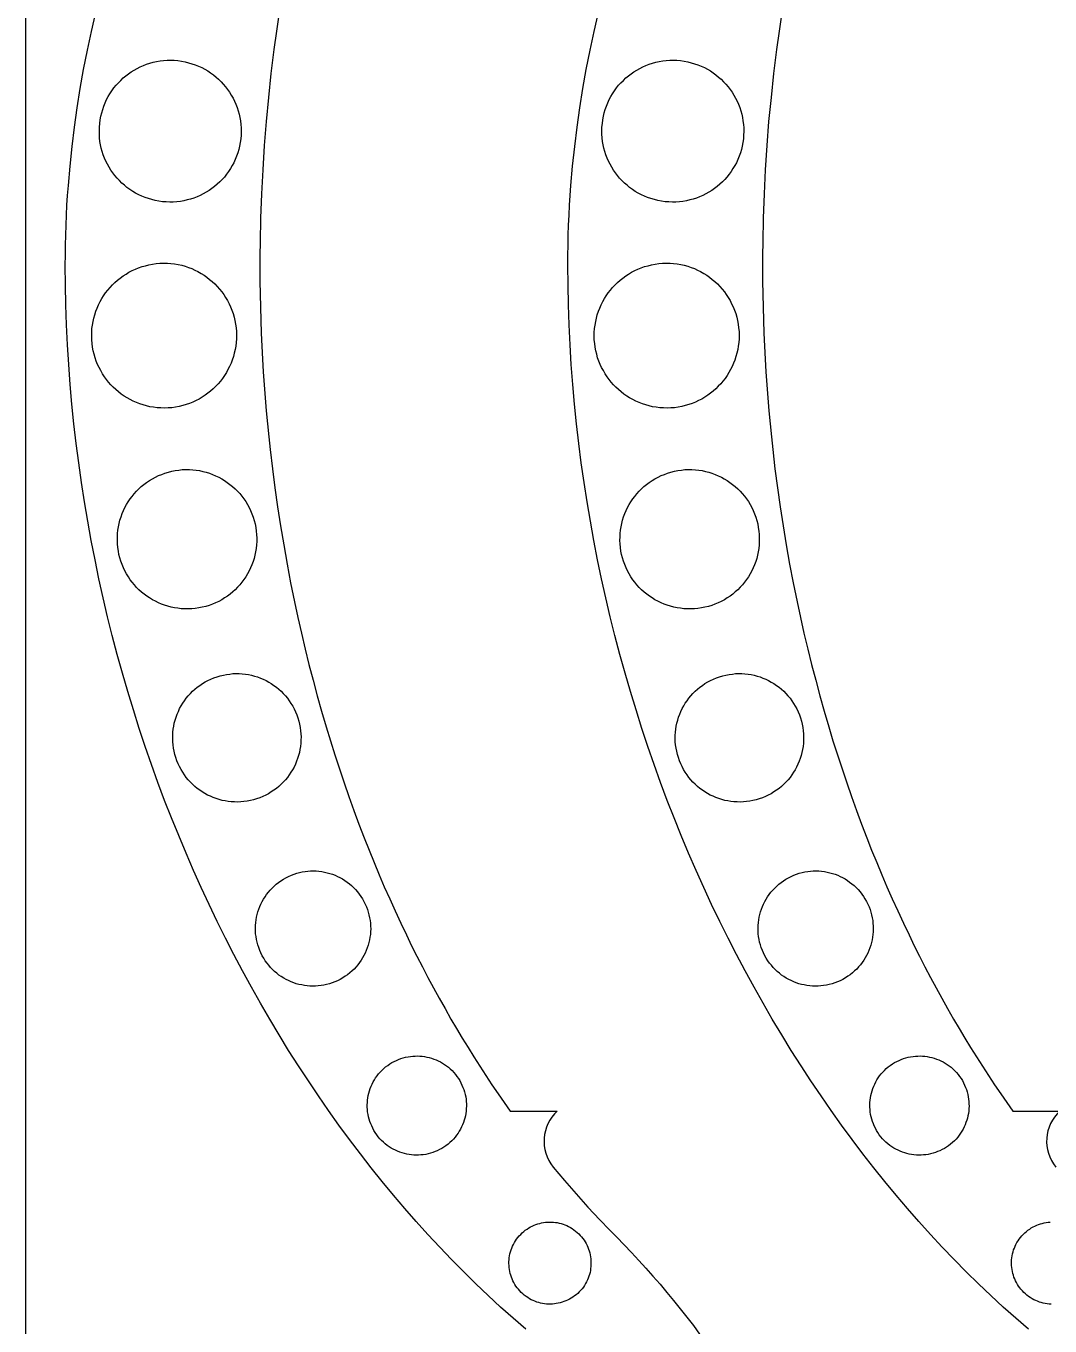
# Model space of a CAD drawing. Extents: x 0 to 31.7, y -7.6 to 52.1.
# Drawn here: x 0 to 8.29, y 24.24 to 34.77 of the extents above; entities that cross this region are included whole.
import ezdxf

# ---------------------------------------------------------------- set-up
doc = ezdxf.new("R2010")
doc.units = 0
doc.layers.add('Default_Layer', color=18, linetype='CONTINUOUS')

msp = doc.modelspace()

# ---------------------------------------------------------------- linework, layer by layer
at = {"layer": 'Default_Layer'}
for points in [[(0, 0), (0, 48), (24, 48), (24, 0), (0, 0)], [(1.231, 34.489), (1.26, 34.485), (1.289, 34.479), (1.317, 34.472), (1.344, 34.464), (1.371, 34.455), (1.398, 34.444), (1.423, 34.432), (1.448, 34.419), (1.472, 34.405), (1.495, 34.39), (1.518, 34.373), (1.539, 34.356), (1.56, 34.338), (1.58, 34.318), (1.598, 34.298), (1.616, 34.277), (1.633, 34.255), (1.648, 34.232), (1.663, 34.209), (1.677, 34.185), (1.689, 34.16), (1.7, 34.135), (1.71, 34.109), (1.719, 34.082), (1.726, 34.055), (1.732, 34.028), (1.737, 34), (1.74, 33.971), (1.742, 33.943), (1.743, 33.914), (1.742, 33.884), (1.739, 33.855), (1.735, 33.826), (1.73, 33.797), (1.723, 33.769), (1.715, 33.741), (1.705, 33.714), (1.695, 33.688), (1.683, 33.662), (1.67, 33.638), (1.656, 33.614), (1.64, 33.59), (1.624, 33.568), (1.607, 33.546), (1.588, 33.526), (1.569, 33.506), (1.549, 33.487), (1.528, 33.469), (1.506, 33.453), (1.483, 33.437), (1.46, 33.422), (1.435, 33.409), (1.411, 33.397), (1.385, 33.386), (1.359, 33.376), (1.333, 33.367), (1.306, 33.36), (1.278, 33.353), (1.25, 33.349), (1.222, 33.345), (1.193, 33.343), (1.164, 33.343), (1.135, 33.344), (1.106, 33.346), (1.076, 33.35), (1.047, 33.356), (1.019, 33.363), (0.992, 33.371), (0.965, 33.38), (0.939, 33.391), (0.913, 33.403), (0.888, 33.416), (0.864, 33.43), (0.841, 33.445), (0.818, 33.461), (0.797, 33.479), (0.776, 33.497), (0.757, 33.517), (0.738, 33.537), (0.72, 33.558), (0.703, 33.58), (0.688, 33.602), (0.673, 33.626), (0.66, 33.65), (0.647, 33.675), (0.636, 33.7), (0.626, 33.726), (0.618, 33.753), (0.61, 33.78), (0.604, 33.807), (0.599, 33.835), (0.596, 33.864), (0.594, 33.892), (0.594, 33.921), (0.594, 33.951), (0.597, 33.98), (0.601, 34.009), (0.606, 34.038), (0.613, 34.066), (0.621, 34.094), (0.631, 34.121), (0.641, 34.147), (0.653, 34.173), (0.666, 34.197), (0.68, 34.221), (0.696, 34.245), (0.712, 34.267), (0.729, 34.289), (0.748, 34.309), (0.767, 34.329), (0.787, 34.348), (0.808, 34.365), (0.83, 34.382), (0.853, 34.398), (0.876, 34.412), (0.901, 34.426), (0.925, 34.438), (0.951, 34.449), (0.977, 34.459), (1.003, 34.468), (1.03, 34.475), (1.058, 34.481), (1.086, 34.486), (1.114, 34.49), (1.143, 34.491), (1.172, 34.492), (1.201, 34.491), (1.231, 34.489)], [(5.301, 34.489), (5.331, 34.485), (5.359, 34.479), (5.387, 34.472), (5.415, 34.464), (5.442, 34.455), (5.468, 34.444), (5.494, 34.432), (5.519, 34.419), (5.543, 34.405), (5.566, 34.39), (5.588, 34.373), (5.61, 34.356), (5.63, 34.338), (5.65, 34.318), (5.669, 34.298), (5.687, 34.277), (5.703, 34.255), (5.719, 34.232), (5.734, 34.209), (5.747, 34.185), (5.759, 34.16), (5.771, 34.135), (5.781, 34.109), (5.789, 34.082), (5.797, 34.055), (5.803, 34.028), (5.807, 34), (5.811, 33.971), (5.813, 33.943), (5.813, 33.914), (5.812, 33.884), (5.81, 33.855), (5.806, 33.826), (5.8, 33.797), (5.794, 33.769), (5.786, 33.741), (5.776, 33.714), (5.765, 33.688), (5.754, 33.662), (5.741, 33.638), (5.726, 33.614), (5.711, 33.59), (5.695, 33.568), (5.677, 33.546), (5.659, 33.526), (5.64, 33.506), (5.619, 33.487), (5.598, 33.469), (5.576, 33.453), (5.554, 33.437), (5.53, 33.422), (5.506, 33.409), (5.481, 33.397), (5.456, 33.386), (5.43, 33.376), (5.403, 33.367), (5.376, 33.36), (5.349, 33.353), (5.321, 33.349), (5.293, 33.345), (5.264, 33.343), (5.235, 33.343), (5.206, 33.344), (5.176, 33.346), (5.147, 33.35), (5.118, 33.356), (5.09, 33.363), (5.062, 33.371), (5.035, 33.38), (5.009, 33.391), (4.984, 33.403), (4.959, 33.416), (4.935, 33.43), (4.912, 33.445), (4.889, 33.461), (4.868, 33.479), (4.847, 33.497), (4.827, 33.517), (4.808, 33.537), (4.791, 33.558), (4.774, 33.58), (4.758, 33.602), (4.744, 33.626), (4.73, 33.65), (4.718, 33.675), (4.707, 33.7), (4.697, 33.726), (4.688, 33.753), (4.681, 33.78), (4.675, 33.807), (4.67, 33.835), (4.667, 33.864), (4.665, 33.892), (4.664, 33.921), (4.665, 33.951), (4.668, 33.98), (4.672, 34.009), (4.677, 34.038), (4.684, 34.066), (4.692, 34.094), (4.701, 34.121), (4.712, 34.147), (4.724, 34.173), (4.737, 34.197), (4.751, 34.221), (4.766, 34.245), (4.783, 34.267), (4.8, 34.289), (4.818, 34.309), (4.838, 34.329), (4.858, 34.348), (4.879, 34.365), (4.901, 34.382), (4.924, 34.398), (4.947, 34.412), (4.971, 34.426), (4.996, 34.438), (5.021, 34.449), (5.047, 34.459), (5.074, 34.468), (5.101, 34.475), (5.129, 34.481), (5.157, 34.486), (5.185, 34.49), (5.214, 34.491), (5.243, 34.492), (5.272, 34.491), (5.301, 34.489)], [(1.085, 32.847), (1.115, 32.848), (1.145, 32.847), (1.174, 32.845), (1.204, 32.842), (1.232, 32.837), (1.261, 32.831), (1.288, 32.823), (1.315, 32.814), (1.342, 32.804), (1.368, 32.792), (1.393, 32.78), (1.418, 32.766), (1.442, 32.751), (1.465, 32.735), (1.487, 32.717), (1.509, 32.699), (1.529, 32.68), (1.549, 32.66), (1.568, 32.639), (1.585, 32.617), (1.602, 32.594), (1.617, 32.57), (1.632, 32.545), (1.645, 32.52), (1.657, 32.494), (1.668, 32.468), (1.677, 32.44), (1.685, 32.412), (1.692, 32.384), (1.697, 32.355), (1.701, 32.325), (1.704, 32.295), (1.705, 32.265), (1.704, 32.235), (1.702, 32.205), (1.699, 32.176), (1.694, 32.148), (1.687, 32.119), (1.68, 32.092), (1.671, 32.064), (1.661, 32.038), (1.649, 32.012), (1.636, 31.986), (1.623, 31.962), (1.607, 31.938), (1.591, 31.915), (1.574, 31.893), (1.556, 31.871), (1.537, 31.851), (1.517, 31.831), (1.495, 31.812), (1.473, 31.795), (1.45, 31.778), (1.427, 31.763), (1.402, 31.748), (1.377, 31.735), (1.351, 31.723), (1.324, 31.712), (1.297, 31.703), (1.269, 31.695), (1.24, 31.688), (1.211, 31.682), (1.182, 31.678), (1.152, 31.676), (1.122, 31.675), (1.092, 31.676), (1.062, 31.678), (1.033, 31.681), (1.004, 31.686), (0.976, 31.692), (0.948, 31.7), (0.921, 31.709), (0.895, 31.719), (0.869, 31.731), (0.843, 31.743), (0.819, 31.757), (0.795, 31.772), (0.772, 31.788), (0.749, 31.806), (0.728, 31.824), (0.707, 31.843), (0.688, 31.863), (0.669, 31.884), (0.651, 31.906), (0.635, 31.929), (0.619, 31.953), (0.605, 31.978), (0.592, 32.003), (0.58, 32.029), (0.569, 32.056), (0.56, 32.083), (0.551, 32.111), (0.545, 32.139), (0.539, 32.168), (0.535, 32.198), (0.533, 32.228), (0.532, 32.258), (0.532, 32.288), (0.534, 32.318), (0.538, 32.347), (0.543, 32.376), (0.549, 32.404), (0.557, 32.431), (0.566, 32.459), (0.576, 32.485), (0.587, 32.511), (0.6, 32.537), (0.614, 32.561), (0.629, 32.585), (0.645, 32.608), (0.662, 32.631), (0.681, 32.652), (0.7, 32.672), (0.72, 32.692), (0.741, 32.711), (0.763, 32.728), (0.786, 32.745), (0.81, 32.76), (0.834, 32.775), (0.86, 32.788), (0.886, 32.8), (0.912, 32.811), (0.94, 32.82), (0.968, 32.828), (0.996, 32.835), (1.025, 32.841), (1.055, 32.845), (1.085, 32.847)], [(5.156, 32.847), (5.186, 32.848), (5.216, 32.847), (5.245, 32.845), (5.274, 32.842), (5.303, 32.837), (5.331, 32.831), (5.359, 32.823), (5.386, 32.814), (5.413, 32.804), (5.439, 32.792), (5.464, 32.78), (5.489, 32.766), (5.513, 32.751), (5.536, 32.735), (5.558, 32.717), (5.579, 32.699), (5.6, 32.68), (5.62, 32.66), (5.638, 32.639), (5.656, 32.617), (5.672, 32.594), (5.688, 32.57), (5.702, 32.545), (5.715, 32.52), (5.727, 32.494), (5.738, 32.468), (5.748, 32.44), (5.756, 32.412), (5.763, 32.384), (5.768, 32.355), (5.772, 32.325), (5.775, 32.295), (5.775, 32.265), (5.775, 32.235), (5.773, 32.205), (5.769, 32.176), (5.764, 32.148), (5.758, 32.119), (5.75, 32.092), (5.741, 32.064), (5.731, 32.038), (5.72, 32.012), (5.707, 31.986), (5.693, 31.962), (5.678, 31.938), (5.662, 31.915), (5.645, 31.893), (5.627, 31.871), (5.607, 31.851), (5.587, 31.831), (5.566, 31.812), (5.544, 31.795), (5.521, 31.778), (5.497, 31.763), (5.473, 31.748), (5.448, 31.735), (5.422, 31.723), (5.395, 31.712), (5.368, 31.703), (5.34, 31.695), (5.311, 31.688), (5.282, 31.682), (5.252, 31.678), (5.222, 31.676), (5.192, 31.675), (5.162, 31.676), (5.133, 31.678), (5.104, 31.681), (5.075, 31.686), (5.047, 31.692), (5.019, 31.7), (4.992, 31.709), (4.965, 31.719), (4.939, 31.731), (4.914, 31.743), (4.889, 31.757), (4.865, 31.772), (4.842, 31.788), (4.82, 31.806), (4.799, 31.824), (4.778, 31.843), (4.758, 31.863), (4.74, 31.884), (4.722, 31.906), (4.706, 31.929), (4.69, 31.953), (4.676, 31.978), (4.662, 32.003), (4.65, 32.029), (4.64, 32.056), (4.63, 32.083), (4.622, 32.111), (4.615, 32.139), (4.61, 32.168), (4.606, 32.198), (4.603, 32.228), (4.602, 32.258), (4.603, 32.288), (4.605, 32.318), (4.609, 32.347), (4.614, 32.376), (4.62, 32.404), (4.627, 32.431), (4.636, 32.459), (4.647, 32.485), (4.658, 32.511), (4.671, 32.537), (4.685, 32.561), (4.7, 32.585), (4.716, 32.608), (4.733, 32.631), (4.751, 32.652), (4.771, 32.672), (4.791, 32.692), (4.812, 32.711), (4.834, 32.728), (4.857, 32.745), (4.88, 32.76), (4.905, 32.775), (4.93, 32.788), (4.956, 32.8), (4.983, 32.811), (5.01, 32.82), (5.038, 32.828), (5.067, 32.835), (5.096, 32.841), (5.125, 32.845), (5.156, 32.847)], [(1.209, 31.169), (1.238, 31.173), (1.266, 31.176), (1.295, 31.177), (1.323, 31.177), (1.351, 31.175), (1.379, 31.172), (1.406, 31.168), (1.433, 31.162), (1.46, 31.155), (1.486, 31.147), (1.511, 31.138), (1.536, 31.127), (1.561, 31.115), (1.585, 31.102), (1.608, 31.088), (1.63, 31.073), (1.652, 31.057), (1.673, 31.04), (1.693, 31.022), (1.712, 31.003), (1.731, 30.982), (1.748, 30.961), (1.765, 30.94), (1.78, 30.917), (1.794, 30.893), (1.807, 30.869), (1.819, 30.844), (1.83, 30.818), (1.84, 30.791), (1.848, 30.764), (1.855, 30.736), (1.861, 30.708), (1.865, 30.679), (1.868, 30.65), (1.869, 30.622), (1.869, 30.594), (1.867, 30.566), (1.864, 30.538), (1.86, 30.511), (1.854, 30.484), (1.847, 30.457), (1.839, 30.431), (1.829, 30.405), (1.819, 30.38), (1.807, 30.356), (1.794, 30.332), (1.78, 30.309), (1.765, 30.286), (1.749, 30.265), (1.732, 30.244), (1.713, 30.224), (1.694, 30.204), (1.674, 30.186), (1.653, 30.169), (1.631, 30.152), (1.609, 30.137), (1.585, 30.123), (1.561, 30.109), (1.536, 30.097), (1.51, 30.087), (1.483, 30.077), (1.456, 30.069), (1.428, 30.062), (1.399, 30.056), (1.371, 30.052), (1.342, 30.049), (1.314, 30.048), (1.285, 30.048), (1.257, 30.05), (1.23, 30.053), (1.202, 30.057), (1.175, 30.063), (1.149, 30.07), (1.123, 30.078), (1.097, 30.087), (1.072, 30.098), (1.048, 30.11), (1.024, 30.123), (1.001, 30.137), (0.978, 30.152), (0.956, 30.168), (0.935, 30.185), (0.915, 30.203), (0.896, 30.222), (0.878, 30.243), (0.86, 30.264), (0.844, 30.285), (0.829, 30.308), (0.814, 30.332), (0.801, 30.356), (0.789, 30.381), (0.778, 30.407), (0.769, 30.434), (0.76, 30.461), (0.753, 30.489), (0.748, 30.517), (0.744, 30.546), (0.741, 30.575), (0.74, 30.603), (0.74, 30.631), (0.742, 30.659), (0.745, 30.687), (0.749, 30.714), (0.755, 30.741), (0.761, 30.768), (0.77, 30.794), (0.779, 30.82), (0.79, 30.845), (0.801, 30.869), (0.814, 30.893), (0.828, 30.916), (0.843, 30.939), (0.86, 30.96), (0.877, 30.981), (0.895, 31.001), (0.914, 31.021), (0.934, 31.039), (0.955, 31.056), (0.977, 31.073), (1, 31.088), (1.024, 31.102), (1.048, 31.116), (1.073, 31.128), (1.099, 31.138), (1.125, 31.148), (1.153, 31.156), (1.181, 31.163), (1.209, 31.169)], [(5.28, 31.169), (5.308, 31.173), (5.337, 31.176), (5.366, 31.177), (5.394, 31.177), (5.422, 31.175), (5.449, 31.172), (5.477, 31.168), (5.504, 31.162), (5.53, 31.155), (5.556, 31.147), (5.582, 31.138), (5.607, 31.127), (5.632, 31.115), (5.655, 31.102), (5.679, 31.088), (5.701, 31.073), (5.723, 31.057), (5.744, 31.04), (5.764, 31.022), (5.783, 31.003), (5.801, 30.982), (5.819, 30.961), (5.835, 30.94), (5.851, 30.917), (5.865, 30.893), (5.878, 30.869), (5.89, 30.844), (5.901, 30.818), (5.91, 30.791), (5.919, 30.764), (5.926, 30.736), (5.931, 30.708), (5.936, 30.679), (5.938, 30.65), (5.939, 30.622), (5.939, 30.594), (5.938, 30.566), (5.935, 30.538), (5.93, 30.511), (5.925, 30.484), (5.918, 30.457), (5.91, 30.431), (5.9, 30.405), (5.89, 30.38), (5.878, 30.356), (5.865, 30.332), (5.851, 30.309), (5.836, 30.286), (5.82, 30.265), (5.802, 30.244), (5.784, 30.224), (5.765, 30.204), (5.745, 30.186), (5.724, 30.169), (5.702, 30.152), (5.679, 30.137), (5.656, 30.123), (5.631, 30.109), (5.606, 30.097), (5.58, 30.087), (5.554, 30.077), (5.527, 30.069), (5.499, 30.062), (5.47, 30.056), (5.441, 30.052), (5.413, 30.049), (5.384, 30.048), (5.356, 30.048), (5.328, 30.05), (5.3, 30.053), (5.273, 30.057), (5.246, 30.063), (5.22, 30.07), (5.193, 30.078), (5.168, 30.087), (5.143, 30.098), (5.118, 30.11), (5.094, 30.123), (5.071, 30.137), (5.049, 30.152), (5.027, 30.168), (5.006, 30.185), (4.986, 30.203), (4.967, 30.222), (4.948, 30.243), (4.931, 30.264), (4.915, 30.285), (4.899, 30.308), (4.885, 30.332), (4.872, 30.356), (4.86, 30.381), (4.849, 30.407), (4.839, 30.434), (4.831, 30.461), (4.824, 30.489), (4.819, 30.517), (4.814, 30.546), (4.812, 30.575), (4.81, 30.603), (4.811, 30.631), (4.812, 30.659), (4.815, 30.687), (4.82, 30.714), (4.825, 30.741), (4.832, 30.768), (4.84, 30.794), (4.85, 30.82), (4.86, 30.845), (4.872, 30.869), (4.885, 30.893), (4.899, 30.916), (4.914, 30.939), (4.93, 30.96), (4.948, 30.981), (4.966, 31.001), (4.985, 31.021), (5.005, 31.039), (5.026, 31.056), (5.048, 31.073), (5.071, 31.088), (5.094, 31.102), (5.119, 31.116), (5.144, 31.128), (5.17, 31.138), (5.196, 31.148), (5.223, 31.156), (5.251, 31.163), (5.28, 31.169)], [(1.547, 29.499), (1.573, 29.507), (1.599, 29.513), (1.624, 29.518), (1.65, 29.521), (1.676, 29.524), (1.701, 29.524), (1.727, 29.524), (1.752, 29.523), (1.777, 29.52), (1.802, 29.516), (1.827, 29.511), (1.851, 29.504), (1.875, 29.497), (1.898, 29.488), (1.921, 29.478), (1.944, 29.468), (1.966, 29.456), (1.987, 29.443), (2.008, 29.429), (2.028, 29.414), (2.047, 29.398), (2.066, 29.381), (2.084, 29.364), (2.101, 29.345), (2.117, 29.325), (2.132, 29.305), (2.146, 29.283), (2.16, 29.261), (2.172, 29.238), (2.183, 29.215), (2.193, 29.19), (2.202, 29.165), (2.21, 29.139), (2.216, 29.114), (2.221, 29.088), (2.224, 29.062), (2.227, 29.036), (2.228, 29.011), (2.227, 28.985), (2.226, 28.96), (2.223, 28.935), (2.219, 28.91), (2.214, 28.885), (2.207, 28.861), (2.2, 28.837), (2.191, 28.814), (2.182, 28.791), (2.171, 28.768), (2.159, 28.746), (2.146, 28.725), (2.132, 28.704), (2.117, 28.684), (2.101, 28.665), (2.084, 28.646), (2.067, 28.628), (2.048, 28.611), (2.028, 28.595), (2.008, 28.58), (1.987, 28.566), (1.965, 28.552), (1.942, 28.54), (1.918, 28.529), (1.893, 28.519), (1.868, 28.51), (1.842, 28.502), (1.817, 28.496), (1.791, 28.491), (1.765, 28.488), (1.739, 28.485), (1.714, 28.484), (1.688, 28.485), (1.663, 28.486), (1.638, 28.489), (1.613, 28.493), (1.588, 28.498), (1.564, 28.505), (1.54, 28.512), (1.517, 28.521), (1.494, 28.531), (1.471, 28.541), (1.449, 28.553), (1.428, 28.566), (1.407, 28.58), (1.387, 28.595), (1.368, 28.611), (1.349, 28.628), (1.331, 28.645), (1.314, 28.664), (1.298, 28.684), (1.283, 28.704), (1.269, 28.725), (1.256, 28.748), (1.243, 28.771), (1.232, 28.794), (1.222, 28.819), (1.213, 28.844), (1.206, 28.87), (1.199, 28.895), (1.194, 28.921), (1.191, 28.947), (1.189, 28.973), (1.188, 28.998), (1.188, 29.024), (1.19, 29.049), (1.192, 29.074), (1.196, 29.099), (1.201, 29.124), (1.208, 29.148), (1.215, 29.172), (1.224, 29.195), (1.234, 29.218), (1.244, 29.241), (1.256, 29.263), (1.269, 29.284), (1.283, 29.305), (1.298, 29.325), (1.314, 29.344), (1.331, 29.363), (1.349, 29.381), (1.367, 29.398), (1.387, 29.414), (1.407, 29.429), (1.429, 29.443), (1.451, 29.457), (1.474, 29.469), (1.497, 29.48), (1.522, 29.49), (1.547, 29.499)], [(5.618, 29.499), (5.643, 29.507), (5.669, 29.513), (5.695, 29.518), (5.721, 29.521), (5.746, 29.524), (5.772, 29.524), (5.798, 29.524), (5.823, 29.523), (5.848, 29.52), (5.873, 29.516), (5.897, 29.511), (5.922, 29.504), (5.946, 29.497), (5.969, 29.488), (5.992, 29.478), (6.014, 29.468), (6.036, 29.456), (6.058, 29.443), (6.079, 29.429), (6.099, 29.414), (6.118, 29.398), (6.137, 29.381), (6.154, 29.364), (6.171, 29.345), (6.188, 29.325), (6.203, 29.305), (6.217, 29.283), (6.23, 29.261), (6.243, 29.238), (6.254, 29.215), (6.264, 29.19), (6.273, 29.165), (6.28, 29.139), (6.287, 29.114), (6.292, 29.088), (6.295, 29.062), (6.297, 29.036), (6.298, 29.011), (6.298, 28.985), (6.296, 28.96), (6.294, 28.935), (6.29, 28.91), (6.284, 28.885), (6.278, 28.861), (6.271, 28.837), (6.262, 28.814), (6.252, 28.791), (6.241, 28.768), (6.23, 28.746), (6.217, 28.725), (6.203, 28.704), (6.188, 28.684), (6.172, 28.665), (6.155, 28.646), (6.137, 28.628), (6.119, 28.611), (6.099, 28.595), (6.079, 28.58), (6.057, 28.566), (6.035, 28.552), (6.012, 28.54), (5.989, 28.529), (5.964, 28.519), (5.939, 28.51), (5.913, 28.502), (5.887, 28.496), (5.862, 28.491), (5.836, 28.488), (5.81, 28.485), (5.785, 28.484), (5.759, 28.485), (5.734, 28.486), (5.709, 28.489), (5.684, 28.493), (5.659, 28.498), (5.635, 28.505), (5.611, 28.512), (5.588, 28.521), (5.565, 28.531), (5.542, 28.541), (5.52, 28.553), (5.499, 28.566), (5.478, 28.58), (5.458, 28.595), (5.439, 28.611), (5.42, 28.628), (5.402, 28.645), (5.385, 28.664), (5.369, 28.684), (5.354, 28.704), (5.339, 28.725), (5.326, 28.748), (5.314, 28.771), (5.303, 28.794), (5.293, 28.819), (5.284, 28.844), (5.276, 28.87), (5.27, 28.895), (5.265, 28.921), (5.261, 28.947), (5.259, 28.973), (5.258, 28.998), (5.259, 29.024), (5.26, 29.049), (5.263, 29.074), (5.267, 29.099), (5.272, 29.124), (5.279, 29.148), (5.286, 29.172), (5.295, 29.195), (5.304, 29.218), (5.315, 29.241), (5.327, 29.263), (5.34, 29.284), (5.354, 29.305), (5.369, 29.325), (5.385, 29.344), (5.401, 29.363), (5.419, 29.381), (5.438, 29.398), (5.458, 29.414), (5.478, 29.429), (5.499, 29.443), (5.521, 29.457), (5.544, 29.469), (5.568, 29.48), (5.593, 29.49), (5.618, 29.499)], [(2.105, 27.871), (2.127, 27.882), (2.149, 27.892), (2.171, 27.9), (2.193, 27.907), (2.215, 27.913), (2.238, 27.918), (2.26, 27.922), (2.283, 27.924), (2.305, 27.926), (2.328, 27.926), (2.351, 27.926), (2.373, 27.924), (2.395, 27.921), (2.417, 27.917), (2.439, 27.912), (2.461, 27.906), (2.482, 27.899), (2.503, 27.891), (2.523, 27.882), (2.543, 27.872), (2.563, 27.861), (2.582, 27.849), (2.601, 27.836), (2.619, 27.822), (2.636, 27.807), (2.653, 27.792), (2.669, 27.775), (2.684, 27.758), (2.698, 27.739), (2.712, 27.72), (2.725, 27.7), (2.737, 27.679), (2.747, 27.658), (2.757, 27.636), (2.765, 27.614), (2.772, 27.592), (2.778, 27.57), (2.783, 27.547), (2.787, 27.525), (2.79, 27.502), (2.791, 27.479), (2.792, 27.457), (2.791, 27.434), (2.789, 27.412), (2.786, 27.389), (2.782, 27.367), (2.777, 27.346), (2.771, 27.324), (2.764, 27.303), (2.756, 27.282), (2.747, 27.261), (2.737, 27.241), (2.726, 27.222), (2.714, 27.203), (2.701, 27.184), (2.688, 27.166), (2.673, 27.149), (2.657, 27.132), (2.641, 27.116), (2.623, 27.101), (2.605, 27.086), (2.586, 27.073), (2.566, 27.06), (2.545, 27.048), (2.523, 27.037), (2.501, 27.028), (2.479, 27.02), (2.457, 27.012), (2.435, 27.006), (2.412, 27.001), (2.39, 26.998), (2.367, 26.995), (2.345, 26.994), (2.322, 26.993), (2.299, 26.994), (2.277, 26.996), (2.255, 26.999), (2.233, 27.003), (2.211, 27.007), (2.189, 27.013), (2.168, 27.021), (2.147, 27.029), (2.127, 27.038), (2.107, 27.048), (2.087, 27.059), (2.068, 27.071), (2.049, 27.083), (2.031, 27.097), (2.014, 27.112), (1.997, 27.128), (1.981, 27.144), (1.966, 27.162), (1.952, 27.18), (1.938, 27.199), (1.925, 27.219), (1.914, 27.24), (1.903, 27.262), (1.893, 27.283), (1.885, 27.305), (1.878, 27.328), (1.872, 27.35), (1.867, 27.372), (1.863, 27.395), (1.86, 27.418), (1.859, 27.44), (1.859, 27.463), (1.859, 27.485), (1.861, 27.508), (1.864, 27.53), (1.868, 27.552), (1.873, 27.574), (1.879, 27.595), (1.886, 27.617), (1.894, 27.638), (1.903, 27.658), (1.913, 27.678), (1.924, 27.698), (1.936, 27.717), (1.949, 27.735), (1.963, 27.753), (1.977, 27.771), (1.993, 27.787), (2.01, 27.803), (2.027, 27.819), (2.045, 27.833), (2.064, 27.847), (2.085, 27.859), (2.105, 27.871)], [(6.176, 27.871), (6.198, 27.882), (6.219, 27.892), (6.241, 27.9), (6.263, 27.907), (6.286, 27.913), (6.308, 27.918), (6.331, 27.922), (6.354, 27.924), (6.376, 27.926), (6.399, 27.926), (6.421, 27.926), (6.444, 27.924), (6.466, 27.921), (6.488, 27.917), (6.51, 27.912), (6.531, 27.906), (6.553, 27.899), (6.574, 27.891), (6.594, 27.882), (6.614, 27.872), (6.634, 27.861), (6.653, 27.849), (6.671, 27.836), (6.689, 27.822), (6.707, 27.807), (6.723, 27.792), (6.739, 27.775), (6.755, 27.758), (6.769, 27.739), (6.783, 27.72), (6.795, 27.7), (6.807, 27.679), (6.818, 27.658), (6.828, 27.636), (6.836, 27.614), (6.843, 27.592), (6.849, 27.57), (6.854, 27.547), (6.858, 27.525), (6.86, 27.502), (6.862, 27.479), (6.862, 27.457), (6.861, 27.434), (6.86, 27.412), (6.857, 27.389), (6.853, 27.367), (6.848, 27.346), (6.842, 27.324), (6.835, 27.303), (6.827, 27.282), (6.818, 27.261), (6.808, 27.241), (6.797, 27.222), (6.785, 27.203), (6.772, 27.184), (6.758, 27.166), (6.743, 27.149), (6.728, 27.132), (6.711, 27.116), (6.694, 27.101), (6.675, 27.086), (6.656, 27.073), (6.636, 27.06), (6.615, 27.048), (6.594, 27.037), (6.572, 27.028), (6.55, 27.02), (6.528, 27.012), (6.506, 27.006), (6.483, 27.001), (6.46, 26.998), (6.438, 26.995), (6.415, 26.994), (6.393, 26.993), (6.37, 26.994), (6.348, 26.996), (6.325, 26.999), (6.303, 27.003), (6.282, 27.007), (6.26, 27.013), (6.239, 27.021), (6.218, 27.029), (6.197, 27.038), (6.177, 27.048), (6.158, 27.059), (6.139, 27.071), (6.12, 27.083), (6.102, 27.097), (6.085, 27.112), (6.068, 27.128), (6.052, 27.144), (6.037, 27.162), (6.022, 27.18), (6.009, 27.199), (5.996, 27.219), (5.984, 27.24), (5.973, 27.262), (5.964, 27.283), (5.955, 27.305), (5.948, 27.328), (5.942, 27.35), (5.937, 27.372), (5.934, 27.395), (5.931, 27.418), (5.93, 27.44), (5.929, 27.463), (5.93, 27.485), (5.932, 27.508), (5.935, 27.53), (5.938, 27.552), (5.943, 27.574), (5.949, 27.595), (5.956, 27.617), (5.964, 27.638), (5.974, 27.658), (5.984, 27.678), (5.995, 27.698), (6.006, 27.717), (6.019, 27.735), (6.033, 27.753), (6.048, 27.771), (6.064, 27.787), (6.08, 27.803), (6.098, 27.819), (6.116, 27.833), (6.135, 27.847), (6.155, 27.859), (6.176, 27.871)], [(2.93, 26.351), (2.947, 26.363), (2.964, 26.374), (2.982, 26.383), (3, 26.392), (3.018, 26.4), (3.037, 26.407), (3.056, 26.412), (3.075, 26.417), (3.094, 26.421), (3.113, 26.424), (3.132, 26.426), (3.152, 26.427), (3.171, 26.428), (3.19, 26.427), (3.209, 26.425), (3.228, 26.423), (3.247, 26.419), (3.266, 26.415), (3.285, 26.41), (3.303, 26.403), (3.321, 26.396), (3.339, 26.388), (3.356, 26.38), (3.373, 26.37), (3.39, 26.359), (3.406, 26.348), (3.421, 26.336), (3.436, 26.323), (3.451, 26.309), (3.465, 26.294), (3.478, 26.278), (3.49, 26.262), (3.502, 26.245), (3.513, 26.228), (3.523, 26.21), (3.531, 26.192), (3.539, 26.173), (3.546, 26.155), (3.552, 26.136), (3.557, 26.117), (3.561, 26.098), (3.564, 26.079), (3.566, 26.059), (3.567, 26.04), (3.567, 26.021), (3.566, 26.001), (3.565, 25.982), (3.562, 25.963), (3.559, 25.944), (3.554, 25.925), (3.549, 25.907), (3.543, 25.889), (3.536, 25.871), (3.528, 25.853), (3.519, 25.836), (3.509, 25.819), (3.499, 25.802), (3.487, 25.786), (3.475, 25.77), (3.462, 25.755), (3.448, 25.741), (3.433, 25.727), (3.418, 25.714), (3.401, 25.701), (3.384, 25.69), (3.367, 25.679), (3.349, 25.669), (3.331, 25.66), (3.313, 25.653), (3.294, 25.646), (3.275, 25.64), (3.256, 25.635), (3.237, 25.631), (3.218, 25.628), (3.199, 25.626), (3.179, 25.625), (3.16, 25.625), (3.141, 25.625), (3.122, 25.627), (3.103, 25.63), (3.084, 25.633), (3.065, 25.637), (3.046, 25.643), (3.028, 25.649), (3.01, 25.656), (2.992, 25.664), (2.975, 25.673), (2.958, 25.682), (2.941, 25.693), (2.925, 25.704), (2.91, 25.716), (2.895, 25.73), (2.88, 25.744), (2.866, 25.758), (2.853, 25.774), (2.841, 25.79), (2.829, 25.807), (2.818, 25.825), (2.808, 25.842), (2.8, 25.861), (2.792, 25.879), (2.785, 25.898), (2.779, 25.916), (2.774, 25.935), (2.77, 25.954), (2.767, 25.974), (2.765, 25.993), (2.764, 26.012), (2.764, 26.032), (2.765, 26.051), (2.766, 26.07), (2.769, 26.089), (2.772, 26.108), (2.777, 26.127), (2.782, 26.145), (2.788, 26.164), (2.795, 26.182), (2.803, 26.199), (2.812, 26.217), (2.822, 26.234), (2.832, 26.25), (2.844, 26.266), (2.856, 26.282), (2.869, 26.297), (2.883, 26.311), (2.898, 26.325), (2.913, 26.339), (2.93, 26.351)], [(7, 26.351), (7.017, 26.363), (7.035, 26.374), (7.052, 26.383), (7.071, 26.392), (7.089, 26.4), (7.108, 26.407), (7.126, 26.412), (7.145, 26.417), (7.164, 26.421), (7.184, 26.424), (7.203, 26.426), (7.222, 26.427), (7.242, 26.428), (7.261, 26.427), (7.28, 26.425), (7.299, 26.423), (7.318, 26.419), (7.337, 26.415), (7.355, 26.41), (7.374, 26.403), (7.392, 26.396), (7.409, 26.388), (7.427, 26.38), (7.444, 26.37), (7.46, 26.359), (7.476, 26.348), (7.492, 26.336), (7.507, 26.323), (7.521, 26.309), (7.535, 26.294), (7.549, 26.278), (7.561, 26.262), (7.573, 26.245), (7.584, 26.228), (7.593, 26.21), (7.602, 26.192), (7.61, 26.173), (7.617, 26.155), (7.622, 26.136), (7.627, 26.117), (7.631, 26.098), (7.634, 26.079), (7.636, 26.059), (7.637, 26.04), (7.638, 26.021), (7.637, 26.001), (7.635, 25.982), (7.633, 25.963), (7.629, 25.944), (7.625, 25.925), (7.62, 25.907), (7.613, 25.889), (7.606, 25.871), (7.598, 25.853), (7.59, 25.836), (7.58, 25.819), (7.569, 25.802), (7.558, 25.786), (7.546, 25.77), (7.533, 25.755), (7.519, 25.741), (7.504, 25.727), (7.488, 25.714), (7.472, 25.701), (7.455, 25.69), (7.438, 25.679), (7.42, 25.669), (7.402, 25.66), (7.383, 25.653), (7.365, 25.646), (7.346, 25.64), (7.327, 25.635), (7.308, 25.631), (7.289, 25.628), (7.269, 25.626), (7.25, 25.625), (7.231, 25.625), (7.211, 25.625), (7.192, 25.627), (7.173, 25.63), (7.154, 25.633), (7.135, 25.637), (7.117, 25.643), (7.099, 25.649), (7.081, 25.656), (7.063, 25.664), (7.046, 25.673), (7.029, 25.682), (7.012, 25.693), (6.996, 25.704), (6.98, 25.716), (6.965, 25.73), (6.951, 25.744), (6.937, 25.758), (6.924, 25.774), (6.911, 25.79), (6.9, 25.807), (6.889, 25.825), (6.879, 25.842), (6.87, 25.861), (6.863, 25.879), (6.856, 25.898), (6.85, 25.916), (6.845, 25.935), (6.841, 25.954), (6.838, 25.974), (6.836, 25.993), (6.835, 26.012), (6.835, 26.032), (6.835, 26.051), (6.837, 26.07), (6.84, 26.089), (6.843, 26.108), (6.847, 26.127), (6.853, 26.145), (6.859, 26.164), (6.866, 26.182), (6.874, 26.199), (6.883, 26.217), (6.892, 26.234), (6.903, 26.25), (6.914, 26.266), (6.926, 26.282), (6.94, 26.297), (6.954, 26.311), (6.968, 26.325), (6.984, 26.339), (7, 26.351)], [(3.995, 24.971), (4.007, 24.983), (4.019, 24.995), (4.031, 25.006), (4.044, 25.017), (4.058, 25.026), (4.072, 25.035), (4.086, 25.043), (4.1, 25.05), (4.115, 25.057), (4.13, 25.063), (4.145, 25.068), (4.161, 25.072), (4.176, 25.076), (4.192, 25.079), (4.208, 25.081), (4.224, 25.082), (4.24, 25.083), (4.256, 25.083), (4.272, 25.082), (4.288, 25.08), (4.303, 25.078), (4.319, 25.074), (4.335, 25.07), (4.35, 25.065), (4.365, 25.06), (4.38, 25.054), (4.395, 25.046), (4.41, 25.039), (4.424, 25.03), (4.438, 25.02), (4.451, 25.01), (4.464, 24.999), (4.477, 24.987), (4.489, 24.975), (4.5, 24.963), (4.51, 24.95), (4.52, 24.936), (4.528, 24.922), (4.537, 24.908), (4.544, 24.894), (4.55, 24.879), (4.556, 24.864), (4.561, 24.849), (4.566, 24.833), (4.569, 24.818), (4.572, 24.802), (4.574, 24.786), (4.576, 24.77), (4.576, 24.754), (4.576, 24.738), (4.575, 24.722), (4.573, 24.706), (4.571, 24.691), (4.568, 24.675), (4.564, 24.659), (4.559, 24.644), (4.553, 24.629), (4.547, 24.614), (4.54, 24.599), (4.532, 24.584), (4.523, 24.57), (4.514, 24.556), (4.504, 24.543), (4.493, 24.53), (4.481, 24.517), (4.469, 24.505), (4.456, 24.494), (4.443, 24.484), (4.43, 24.474), (4.416, 24.466), (4.402, 24.458), (4.387, 24.45), (4.372, 24.444), (4.357, 24.438), (4.342, 24.433), (4.327, 24.428), (4.311, 24.425), (4.295, 24.422), (4.28, 24.42), (4.264, 24.418), (4.248, 24.418), (4.232, 24.418), (4.216, 24.419), (4.2, 24.421), (4.184, 24.423), (4.168, 24.426), (4.153, 24.43), (4.137, 24.435), (4.122, 24.441), (4.107, 24.447), (4.092, 24.454), (4.078, 24.462), (4.064, 24.471), (4.05, 24.48), (4.036, 24.491), (4.023, 24.502), (4.011, 24.513), (3.999, 24.525), (3.988, 24.538), (3.977, 24.551), (3.968, 24.564), (3.959, 24.578), (3.951, 24.592), (3.944, 24.607), (3.937, 24.622), (3.931, 24.637), (3.926, 24.652), (3.922, 24.667), (3.918, 24.683), (3.915, 24.699), (3.913, 24.714), (3.912, 24.73), (3.911, 24.746), (3.911, 24.762), (3.912, 24.778), (3.914, 24.794), (3.917, 24.81), (3.92, 24.826), (3.924, 24.841), (3.929, 24.857), (3.934, 24.872), (3.941, 24.887), (3.948, 24.902), (3.956, 24.916), (3.964, 24.931), (3.974, 24.944), (3.984, 24.958), (3.995, 24.971)]]:
    msp.add_lwpolyline(points, close=True, dxfattribs=at)
for points in [[(4.049, 24.214), (3.946, 24.303), (3.844, 24.394), (3.743, 24.488), (3.643, 24.583), (3.545, 24.68), (3.447, 24.779), (3.351, 24.879), (3.255, 24.982), (3.161, 25.087), (3.068, 25.193), (2.976, 25.301), (2.886, 25.411), (2.796, 25.522), (2.708, 25.636), (2.621, 25.75), (2.535, 25.867), (2.451, 25.985), (2.368, 26.105), (2.287, 26.226), (2.206, 26.349), (2.127, 26.473), (2.05, 26.599), (1.974, 26.726), (1.899, 26.855), (1.826, 26.985), (1.754, 27.116), (1.684, 27.249), (1.616, 27.383), (1.548, 27.518), (1.483, 27.654), (1.419, 27.792), (1.356, 27.931), (1.296, 28.071), (1.237, 28.212), (1.179, 28.355), (1.123, 28.498), (1.069, 28.642), (1.017, 28.788), (0.966, 28.934), (0.917, 29.081), (0.87, 29.23), (0.825, 29.379), (0.781, 29.529), (0.739, 29.68), (0.699, 29.832), (0.661, 29.984), (0.625, 30.138), (0.591, 30.292), (0.559, 30.446), (0.528, 30.602), (0.5, 30.758), (0.473, 30.915), (0.449, 31.072), (0.427, 31.23), (0.406, 31.388), (0.388, 31.547), (0.372, 31.706), (0.358, 31.866), (0.346, 32.027), (0.336, 32.187), (0.328, 32.348), (0.323, 32.51), (0.319, 32.671), (0.318, 32.833), (0.319, 32.914), (0.32, 32.995), (0.322, 33.076), (0.324, 33.156), (0.328, 33.237), (0.332, 33.317), (0.337, 33.396), (0.343, 33.476), (0.357, 33.635), (0.373, 33.793), (0.393, 33.95), (0.415, 34.107), (0.44, 34.263), (0.467, 34.418), (0.497, 34.572), (0.53, 34.725), (0.565, 34.878)], [(8.119, 24.214), (8.017, 24.303), (7.915, 24.394), (7.814, 24.488), (7.714, 24.583), (7.615, 24.68), (7.518, 24.779), (7.421, 24.879), (7.326, 24.982), (7.232, 25.087), (7.139, 25.193), (7.047, 25.301), (6.956, 25.411), (6.867, 25.522), (6.779, 25.636), (6.692, 25.75), (6.606, 25.867), (6.522, 25.985), (6.439, 26.105), (6.357, 26.226), (6.277, 26.349), (6.198, 26.473), (6.121, 26.599), (6.044, 26.726), (5.97, 26.855), (5.897, 26.985), (5.825, 27.116), (5.755, 27.249), (5.686, 27.383), (5.619, 27.518), (5.553, 27.654), (5.49, 27.792), (5.427, 27.931), (5.366, 28.071), (5.307, 28.212), (5.25, 28.355), (5.194, 28.498), (5.14, 28.642), (5.087, 28.788), (5.037, 28.934), (4.988, 29.081), (4.941, 29.23), (4.895, 29.379), (4.852, 29.529), (4.81, 29.68), (4.77, 29.832), (4.732, 29.984), (4.696, 30.138), (4.662, 30.292), (4.629, 30.446), (4.599, 30.602), (4.571, 30.758), (4.544, 30.915), (4.52, 31.072), (4.497, 31.23), (4.477, 31.388), (4.459, 31.547), (4.442, 31.706), (4.428, 31.866), (4.416, 32.027), (4.406, 32.187), (4.399, 32.348), (4.393, 32.51), (4.39, 32.671), (4.389, 32.833), (4.389, 32.914), (4.39, 32.995), (4.392, 33.076), (4.395, 33.156), (4.399, 33.237), (4.403, 33.317), (4.408, 33.396), (4.414, 33.476), (4.427, 33.635), (4.444, 33.793), (4.463, 33.95), (4.486, 34.107), (4.51, 34.263), (4.538, 34.418), (4.568, 34.572), (4.601, 34.725), (4.636, 34.878)], [(6.121, 34.878), (6.099, 34.728), (6.079, 34.579), (6.055, 34.384), (6.034, 34.19), (6.015, 33.995), (6, 33.8), (5.987, 33.605), (5.978, 33.409), (5.971, 33.214), (5.967, 33.018), (5.966, 32.913), (5.965, 32.808), (5.966, 32.702), (5.967, 32.597), (5.97, 32.492), (5.973, 32.387), (5.977, 32.282), (5.981, 32.177), (5.987, 32.072), (5.993, 31.967), (6, 31.862), (6.008, 31.757), (6.017, 31.653), (6.027, 31.548), (6.037, 31.443), (6.048, 31.339), (6.066, 31.184), (6.086, 31.029), (6.108, 30.874), (6.132, 30.72), (6.158, 30.566), (6.185, 30.412), (6.214, 30.259), (6.245, 30.106), (6.273, 29.978), (6.301, 29.851), (6.331, 29.723), (6.363, 29.597), (6.396, 29.47), (6.43, 29.344), (6.465, 29.219), (6.502, 29.093), (6.536, 28.98), (6.572, 28.866), (6.609, 28.753), (6.647, 28.641), (6.686, 28.529), (6.726, 28.417), (6.767, 28.306), (6.81, 28.195), (6.849, 28.095), (6.89, 27.995), (6.931, 27.896), (6.973, 27.798), (7.016, 27.7), (7.061, 27.602), (7.106, 27.504), (7.152, 27.408), (7.194, 27.321), (7.237, 27.235), (7.281, 27.149), (7.326, 27.064), (7.371, 26.979), (7.417, 26.895), (7.464, 26.811), (7.512, 26.727), (7.557, 26.65), (7.603, 26.573), (7.65, 26.496), (7.698, 26.42), (7.746, 26.345), (7.795, 26.27), (7.844, 26.195), (7.895, 26.121), (7.943, 26.051), (7.993, 25.981), (8.374, 25.981)], [(8.302, 24.418), (8.287, 24.419), (8.271, 24.421), (8.255, 24.423), (8.239, 24.426), (8.223, 24.43), (8.208, 24.435), (8.193, 24.441), (8.178, 24.447), (8.163, 24.454), (8.148, 24.462), (8.134, 24.471), (8.12, 24.48), (8.107, 24.491), (8.094, 24.502), (8.081, 24.513), (8.07, 24.525), (8.058, 24.538), (8.048, 24.551), (8.039, 24.564), (8.03, 24.578), (8.022, 24.592), (8.014, 24.607), (8.008, 24.622), (8.002, 24.637), (7.997, 24.652), (7.992, 24.667), (7.989, 24.683), (7.986, 24.699), (7.984, 24.714), (7.983, 24.73), (7.982, 24.746), (7.982, 24.762), (7.983, 24.778), (7.985, 24.794), (7.987, 24.81), (7.991, 24.826), (7.995, 24.841), (7.999, 24.857), (8.005, 24.872), (8.011, 24.887), (8.018, 24.902), (8.026, 24.916), (8.035, 24.931), (8.044, 24.944), (8.055, 24.958), (8.066, 24.971), (8.066, 24.971), (8.077, 24.983), (8.089, 24.995), (8.102, 25.006), (8.115, 25.017), (8.129, 25.026), (8.142, 25.035), (8.157, 25.043), (8.171, 25.05), (8.186, 25.057), (8.201, 25.063), (8.216, 25.068), (8.231, 25.072), (8.247, 25.076), (8.263, 25.079), (8.279, 25.081), (8.295, 25.082)]]:
    msp.add_lwpolyline(points, dxfattribs=at)
for points in [[(2.05, 34.878), (2.028, 34.728), (2.008, 34.579), (1.984, 34.384), (1.963, 34.19), (1.945, 33.995), (1.929, 33.8), (1.917, 33.605), (1.907, 33.409), (1.9, 33.214), (1.896, 33.018), (1.895, 32.913), (1.895, 32.808), (1.895, 32.702), (1.897, 32.597), (1.899, 32.492), (1.902, 32.387), (1.906, 32.282), (1.911, 32.177), (1.916, 32.072), (1.922, 31.967), (1.93, 31.862), (1.938, 31.757), (1.946, 31.653), (1.956, 31.548), (1.966, 31.443), (1.978, 31.339), (1.996, 31.184), (2.016, 31.029), (2.038, 30.874), (2.061, 30.72), (2.087, 30.566), (2.114, 30.412), (2.143, 30.259), (2.175, 30.106), (2.202, 29.978), (2.231, 29.851), (2.261, 29.723), (2.292, 29.597), (2.325, 29.47), (2.359, 29.344), (2.394, 29.219), (2.431, 29.093), (2.466, 28.98), (2.501, 28.866), (2.538, 28.753), (2.576, 28.641), (2.615, 28.529), (2.655, 28.417), (2.697, 28.306), (2.739, 28.195), (2.779, 28.095), (2.819, 27.995), (2.86, 27.896), (2.902, 27.798), (2.946, 27.7), (2.99, 27.602), (3.035, 27.504), (3.081, 27.408), (3.123, 27.321), (3.166, 27.235), (3.21, 27.149), (3.255, 27.064), (3.3, 26.979), (3.347, 26.895), (3.394, 26.811), (3.442, 26.727), (3.487, 26.65), (3.533, 26.573), (3.58, 26.496), (3.627, 26.42), (3.675, 26.345), (3.724, 26.27), (3.774, 26.195), (3.824, 26.121), (3.873, 26.051), (3.922, 25.981), (4.303, 25.981), (4.303, 25.981, 0.397904), (4.27, 25.528), (4.361, 25.418), (4.455, 25.311), (4.551, 25.204), (4.648, 25.1), (4.725, 25.02), (4.786, 24.959), (4.845, 24.897), (4.905, 24.835), (4.963, 24.772), (5.021, 24.708), (5.078, 24.644), (5.135, 24.579), (5.19, 24.513), (5.245, 24.447), (5.299, 24.38), (5.353, 24.312), (5.405, 24.244), (5.456, 24.175)], [(8.374, 25.981, 0.397904), (8.34, 25.528)]]:
    msp.add_lwpolyline(points, format="xyb", dxfattribs=at)

doc.saveas('drawing.dxf')
